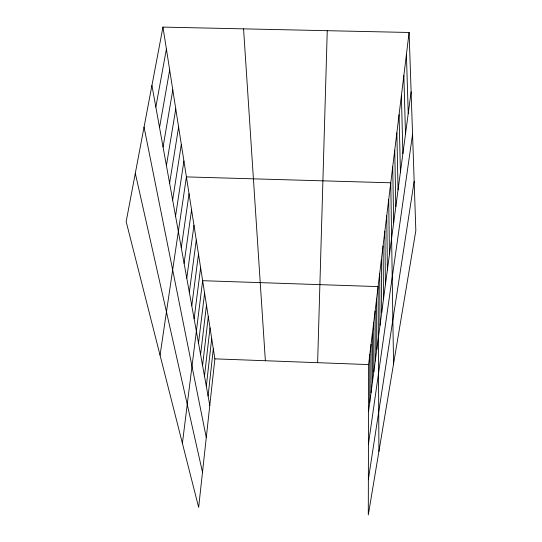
<?xml version="1.0" encoding="UTF-8"?>
<svg xmlns="http://www.w3.org/2000/svg" width="542" height="542" viewBox="0 0 542 542"><rect width="100%" height="100%" fill="white"/><g stroke="black" fill="none" stroke-linecap="round" stroke-linejoin="round"><path stroke-width="0.81" d="M369.752 402.306L369.807 354.651M371.046 392.571L371.06 344.353M409.102 32.479L368.594 364.583L368.296 514.9L415.836 230.628L409.102 32.479L162.966 27.1L126.164 221.644L198.657 507.393L214.876 358.851L162.966 27.1M317.626 362.679L327.253 30.691M208.087 395.992L213.318 348.885M206.319 386.209L211.705 338.56M204.483 376.053L210.025 327.849M202.572 365.491L208.284 316.731M200.587 354.509L206.482 305.187M198.514 343.079L204.605 293.181M182.397 443.315L202.647 280.695L378.106 286.603L378.912 451.425M194.117 318.75L200.615 267.694M191.773 305.79L198.494 254.151M189.327 292.253L196.285 240.025M368.499 411.683L411.121 91.828M186.766 278.1L193.975 225.282M184.09 263.29L191.563 209.876M368.438 444.23L412.564 134.253M181.279 247.769L189.043 193.765M160.053 355.213L186.407 176.902L390.768 182.796L393.546 363.906M175.561 216.116L183.921 161.008M368.364 479.291L414.156 181.313M172.647 200.032L181.319 144.409M169.605 183.189L178.609 127.065M166.408 165.534L175.771 108.915M163.061 146.997L172.796 89.911M159.538 127.526L169.68 69.986M155.832 107.038L166.408 49.078M214.876 358.851L368.594 364.583M135.31 173.298L202.498 472.224M144.043 127.119L206.278 437.59M151.929 85.453L209.788 405.423M243.568 28.861L265.363 360.728M406.412 54.566L408.234 113.502M403.851 75.575L405.491 134.057M401.405 95.575L402.889 153.589M399.081 114.647L400.416 172.16M396.859 132.851L398.058 189.849M394.739 150.242L395.809 206.712M392.713 166.868L393.668 222.809M388.709 199.68L389.447 254.462M386.744 215.804L387.381 269.97M384.861 231.217L385.409 284.767M383.065 245.96L383.526 298.899M381.344 260.079L381.731 312.409M379.691 273.615L380.003 325.342M376.588 299.069L376.771 349.597M375.125 311.054L375.254 360.992M373.716 322.578L373.797 371.934M372.368 333.669L372.395 382.449"/></g></svg>
